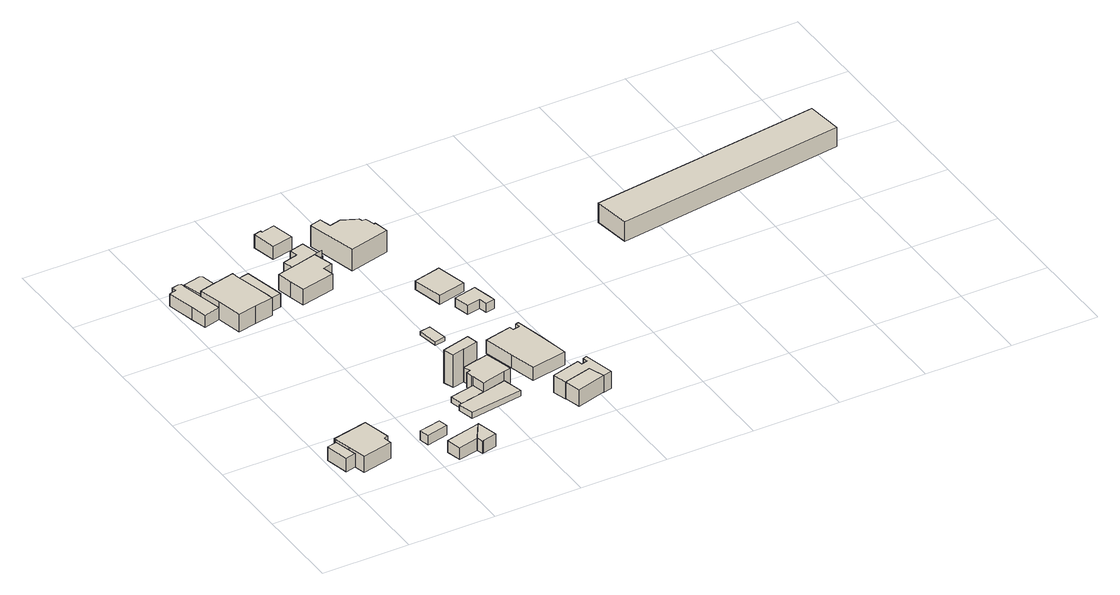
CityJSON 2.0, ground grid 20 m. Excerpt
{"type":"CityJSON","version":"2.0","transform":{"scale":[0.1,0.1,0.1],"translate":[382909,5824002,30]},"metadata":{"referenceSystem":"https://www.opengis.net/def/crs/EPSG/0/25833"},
"CityObjects":{
"building1":{"type":"Building","attributes":{"Gemeindeschluessel":"11000012","function":"31001_1010"},"address":[{"country":"Germany","locality":"Berlin","thoroughfareNumber":"4 (188)","thoroughfareName":"Singdrosselsteig"}],"children":["building1-1","building1-2"]},
"building1-1":{"type":"BuildingPart","attributes":{"BezugspunktDach":"2200","measuredHeight":4.43,"storeysAboveGround":1},"parents":["building1"],"geometry":[{"type":"MultiSurface","lod":"1","boundaries":[[[0,1,2,3,4,5,6,7,8,9]],[[10,11,12,13,14,15,16,17,18,19]],[[10,19,9,8]],[[11,10,8,7]],[[12,11,7,6]],[[13,12,6,5]],[[14,13,5,4]],[[15,14,4,3]],[[20,21,22,15,3,2]],[[23,20,16,2,1]],[[18,17,1,0]],[[19,18,0,9]],[[16,22,21,20]],[[17,16,20,23]]]}]},
"building1-2":{"type":"BuildingPart","attributes":{"BezugspunktDach":"2200","measuredHeight":3.31,"storeysAboveGround":1},"parents":["building1"],"geometry":[{"type":"MultiSurface","lod":"1","boundaries":[[[24,21,23,25,26]],[[18,17,22,27,28]],[[18,28,26,25]],[[17,18,25,23]],[[27,22,21,24]],[[28,27,24,26]],[[22,16,20,21]],[[17,23,20,16]]]}]},
"building2":{"type":"Building","attributes":{"Gemeindeschluessel":"11000012","BezugspunktDach":"2200","function":"31001_2723","measuredHeight":2.34,"storeysAboveGround":1},"address":[{"country":"Germany","locality":"Berlin","thoroughfareNumber":"4 (182)","thoroughfareName":"Singdrosselsteig"}],"geometry":[{"type":"Solid","lod":"1","boundaries":[[[[29,30,31,32]],[[33,34,35,36]],[[33,36,32,31]],[[34,33,31,30]],[[35,34,30,29]],[[36,35,29,32]]]]}]},
"building3":{"type":"Building","attributes":{"Gemeindeschluessel":"11000012","function":"31001_1010"},"address":[{"country":"Germany","locality":"Berlin","thoroughfareNumber":"4 (181)","thoroughfareName":"Singdrosselsteig"}],"children":["building3-1","building3-2"]},
"building3-1":{"type":"BuildingPart","attributes":{"BezugspunktDach":"2200","measuredHeight":2.99,"storeysAboveGround":1},"parents":["building3"],"geometry":[{"type":"Solid","lod":"1","boundaries":[[[[37,38,39,40]],[[41,42,43,44]],[[41,44,40,39]],[[43,42,38,37]],[[44,43,37,40]],[[42,41,39,38]]]]}]},
"building3-2":{"type":"BuildingPart","attributes":{"BezugspunktDach":"2200","measuredHeight":3.05,"storeysAboveGround":1},"parents":["building3"],"geometry":[{"type":"MultiSurface","lod":"1","boundaries":[[[45,46,47,48,49]],[[41,50,51,52,42]],[[39,38,49,48]],[[50,41,48,47]],[[51,50,47,46]],[[52,51,46,45]],[[42,52,45,49]],[[41,42,38,39]]]}]},
"building4":{"type":"Building","attributes":{"Gemeindeschluessel":"11000012","function":"31001_1010"},"address":[{"country":"Germany","locality":"Berlin","thoroughfareNumber":"4 (205)","thoroughfareName":"Singdrosselsteig"}],"children":["building4-1","building4-2","building4-3","building4-4"]},
"building4-1":{"type":"BuildingPart","attributes":{"BezugspunktDach":"2200","measuredHeight":5.17,"storeysAboveGround":1},"parents":["building4"],"geometry":[{"type":"MultiSurface","lod":"1","boundaries":[[[53,54,55,56,57,58,59,60,61,62,63]],[[64,65,66,67,68,69,70,71,72,73,74]],[[75,76,63,62]],[[77,78,75,64,62,61]],[[66,65,61,60]],[[67,66,60,59]],[[68,79,80,81,59,58]],[[69,68,58,57]],[[70,69,57,56]],[[71,70,56,55]],[[72,71,55,54]],[[73,72,54,53]],[[82,83,73,53,63]],[[64,74,76,75]],[[65,64,75,78,77]],[[67,81,80,79,68]],[[74,73,83,82]]]}]},
"building4-2":{"type":"BuildingPart","attributes":{"BezugspunktDach":"2200","measuredHeight":3.36,"storeysAboveGround":1},"parents":["building4"],"geometry":[{"type":"MultiSurface","lod":"1","boundaries":[[[76,78,84,85,86]],[[87,88,65,74,89]],[[87,89,86,85]],[[88,87,85,84]],[[65,88,84,78]],[[90,82,74,76,86]],[[74,64,75,76,91]],[[65,78,75,64]],[[89,74,82,90]]]}]},
"building4-3":{"type":"BuildingPart","attributes":{"BezugspunktDach":"2200","measuredHeight":3.8,"storeysAboveGround":1},"parents":["building4"],"geometry":[{"type":"Solid","lod":"1","boundaries":[[[[79,92,93,80]],[[94,95,68,67]],[[94,67,80,93]],[[95,94,93,92]],[[68,95,92,79]],[[68,79,80,67]]]]}]},
"building4-4":{"type":"BuildingPart","attributes":{"BezugspunktDach":"2200","measuredHeight":2.95,"storeysAboveGround":1},"parents":["building4"],"geometry":[{"type":"MultiSurface","lod":"1","boundaries":[[[96,97,83,98,99,100,101,102]],[[103,104,105,106,73,107,108,109]],[[103,109,102,101]],[[104,103,101,100]],[[105,104,100,99]],[[106,105,99,98]],[[106,98,90,89]],[[107,73,83,97]],[[108,107,97,96]],[[109,108,96,102]],[[73,74,82,83]],[[89,90,82,74]]]}]},
"building5":{"type":"Building","attributes":{"Gemeindeschluessel":"11000012","function":"31001_1010"},"address":[{"country":"Germany","locality":"Berlin","thoroughfareNumber":"4 (187)","thoroughfareName":"Singdrosselsteig"}],"children":["building5-1","building5-2","building5-3","building5-4"]},
"building5-1":{"type":"BuildingPart","attributes":{"BezugspunktDach":"2200","measuredHeight":4.19,"storeysAboveGround":1},"parents":["building5"],"geometry":[{"type":"MultiSurface","lod":"1","boundaries":[[[110,111,112,113,114,115,116,117,118,119,120,121]],[[122,123,124,125,126,127,128,129,130,131,132,133]],[[122,133,121,120]],[[123,122,120,119]],[[125,124,118,117]],[[126,125,117,116]],[[127,126,116,115]],[[128,127,115,114]],[[129,128,114,113]],[[134,135,113,112]],[[136,134,112,111]],[[132,131,111,110]],[[133,132,110,121]],[[123,137,119,118,124,138]],[[130,129,135,134]],[[131,130,134,136]]]}]},
"building5-2":{"type":"BuildingPart","attributes":{"BezugspunktDach":"2200","measuredHeight":1.42,"storeysAboveGround":1},"parents":["building5"],"geometry":[{"type":"MultiSurface","lod":"1","boundaries":[[[139,134,136,140]],[[131,130,141,142]],[[131,142,140,136]],[[142,141,139,140]],[[143,131,136,134,130]],[[141,144,130,134,139]]]}]},
"building5-3":{"type":"BuildingPart","attributes":{"BezugspunktDach":"2200","measuredHeight":1.42,"storeysAboveGround":1},"parents":["building5"],"geometry":[{"type":"MultiSurface","lod":"1","boundaries":[[[145,146,135,139,147]],[[141,129,148,149,150]],[[141,150,147,139]],[[148,129,135,146]],[[149,148,146,145]],[[150,149,145,147]],[[130,134,135,129]],[[139,134,130,141]]]}]},
"building5-4":{"type":"BuildingPart","attributes":{"BezugspunktDach":"2200","measuredHeight":7.97,"storeysAboveGround":1},"parents":["building5"],"geometry":[{"type":"MultiSurface","lod":"1","boundaries":[[[151,152,153,154,155,156]],[[157,124,123,158,159,160]],[[157,160,156,155]],[[124,157,155,154]],[[123,119,118,124,154,153]],[[158,123,153,152]],[[159,158,152,151]],[[160,159,151,156]],[[158,124,118,119,123]]]}]},
"building6":{"type":"Building","attributes":{"Gemeindeschluessel":"11000012","function":"31001_1010"},"address":[{"country":"Germany","locality":"Berlin","thoroughfareNumber":"4 (203)","thoroughfareName":"Singdrosselsteig"}],"children":["building6-1","building6-2"]},
"building6-1":{"type":"BuildingPart","attributes":{"BezugspunktDach":"2200","measuredHeight":4.64,"storeysAboveGround":1},"parents":["building6"],"geometry":[{"type":"MultiSurface","lod":"1","boundaries":[[[161,162,163,164,165,166,167,168,169,170]],[[171,172,173,174,175,176,177,178,179,180]],[[171,180,170,169]],[[181,182,169,168]],[[173,172,168,167]],[[174,173,167,166]],[[175,174,166,165]],[[176,175,165,164]],[[177,176,164,163]],[[178,177,163,162]],[[179,178,162,161]],[[180,179,161,170]],[[183,172,171,182,181]]]}]},
"building6-2":{"type":"BuildingPart","attributes":{"BezugspunktDach":"2200","measuredHeight":2.44,"storeysAboveGround":1},"parents":["building6"],"geometry":[{"type":"Solid","lod":"1","boundaries":[[[[182,181,184,185,186,187,188]],[[189,190,191,192,172,171,193]],[[189,193,188,187]],[[190,189,187,186]],[[191,190,186,185]],[[192,191,185,184]],[[172,192,184,181]],[[193,171,182,188]],[[171,172,181,182]]]]}]},
"building7":{"type":"Building","attributes":{"Gemeindeschluessel":"11000012","BezugspunktDach":"2200","function":"31001_2463","measuredHeight":0.927,"storeysAboveGround":1},"address":[{"country":"Germany","locality":"Berlin","thoroughfareNumber":"4 (199)","thoroughfareName":"Singdrosselsteig"}],"geometry":[{"type":"Solid","lod":"1","boundaries":[[[[194,195,196,197]],[[198,199,200,201]],[[198,201,197,196]],[[199,198,196,195]],[[200,199,195,194]],[[201,200,194,197]]]]}]},
"building8":{"type":"Building","attributes":{"Gemeindeschluessel":"11000012","BezugspunktDach":"2200","function":"31001_1010","measuredHeight":3.2,"storeysAboveGround":1},"address":[{"country":"Germany","locality":"Berlin","thoroughfareNumber":"4 (204)","thoroughfareName":"Singdrosselsteig"}],"geometry":[{"type":"Solid","lod":"1","boundaries":[[[[202,203,204,205,206,207]],[[208,209,210,211,212,213]],[[208,213,207,206]],[[209,208,206,205]],[[210,209,205,204]],[[211,210,204,203]],[[212,211,203,202]],[[213,212,202,207]]]]}]},
"building9":{"type":"Building","attributes":{"Gemeindeschluessel":"11000012","BezugspunktDach":"2200","function":"51009_1610","measuredHeight":4.07,"storeysAboveGround":0},"address":[{"country":"Germany","locality":"Berlin"}],"geometry":[{"type":"Solid","lod":"1","boundaries":[[[[214,215,216,217]],[[218,219,220,221]],[[218,221,217,216]],[[219,218,216,215]],[[220,219,215,214]],[[221,220,214,217]]]]}]},
"building10":{"type":"Building","attributes":{"Gemeindeschluessel":"11000012","BezugspunktDach":"2200","function":"31001_2723","measuredHeight":4.2,"storeysAboveGround":1},"address":[{"country":"Germany","locality":"Berlin","thoroughfareNumber":"4 (184)","thoroughfareName":"Singdrosselsteig"}],"geometry":[{"type":"Solid","lod":"1","boundaries":[[[[217,216,215,222,223,224,225,226,227,228]],[[229,230,231,232,233,234,235,236,237,238]],[[229,238,228,227]],[[230,229,227,226]],[[231,230,226,225]],[[232,231,225,224]],[[233,232,224,223]],[[234,233,223,222]],[[235,234,222,215]],[[236,235,215,216]],[[237,236,216,217]],[[238,237,217,228]]]]}]},
"building11":{"type":"Building","attributes":{"Gemeindeschluessel":"11000012","BezugspunktDach":"2200","function":"31001_1010","measuredHeight":4.71,"storeysAboveGround":1},"address":[{"country":"Germany","locality":"Berlin","thoroughfareNumber":"4 (186)","thoroughfareName":"Singdrosselsteig"}],"geometry":[{"type":"Solid","lod":"1","boundaries":[[[[239,240,241,242,243,244,245,246,247,248]],[[249,250,251,252,253,254,255,256,257,258]],[[249,258,248,247]],[[250,249,247,246]],[[251,250,246,245]],[[252,251,245,244]],[[253,252,244,243]],[[254,253,243,242]],[[255,254,242,241]],[[256,255,241,240]],[[257,256,240,239]],[[258,257,239,248]]]]}]},
"building12":{"type":"Building","attributes":{"Gemeindeschluessel":"11000012","BezugspunktDach":"2200","function":"51009_1610","measuredHeight":2.18,"storeysAboveGround":0},"address":[{"country":"Germany","locality":"Berlin"}],"geometry":[{"type":"Solid","lod":"1","boundaries":[[[[259,260,261,262]],[[252,251,250,249]],[[252,249,262,261]],[[251,252,261,260]],[[250,251,260,259]],[[249,250,259,262]]]]}]},
"building13":{"type":"Building","attributes":{"Gemeindeschluessel":"11000012","BezugspunktDach":"2200","function":"31001_1010","measuredHeight":5.29,"storeysAboveGround":1},"address":[{"country":"Germany","locality":"Berlin","thoroughfareNumber":"4 (202)","thoroughfareName":"Singdrosselsteig"}],"geometry":[{"type":"Solid","lod":"1","boundaries":[[[[263,264,265,266,267,268,269,270,271,272,273]],[[274,275,276,277,278,279,280,281,282,283,284]],[[274,284,273,272]],[[275,274,272,271]],[[276,275,271,270]],[[277,276,270,269]],[[278,277,269,268]],[[279,278,268,267]],[[280,279,267,266]],[[281,280,266,265]],[[282,281,265,264]],[[283,282,264,263]],[[284,283,263,273]]]]}]},
"building14":{"type":"Building","attributes":{"Gemeindeschluessel":"11000012","BezugspunktDach":"2200","function":"31001_2463","measuredHeight":2.1,"storeysAboveGround":1},"address":[{"country":"Germany","locality":"Berlin","thoroughfareNumber":"4 (201)","thoroughfareName":"Singdrosselsteig"}],"geometry":[{"type":"Solid","lod":"1","boundaries":[[[[285,286,287,288]],[[289,290,291,292]],[[289,292,288,287]],[[290,289,287,286]],[[291,290,286,285]],[[292,291,285,288]]]]}]},
"building15":{"type":"Building","attributes":{"Gemeindeschluessel":"11000012","BezugspunktDach":"2200","function":"51009_1611","measuredHeight":2.21,"storeysAboveGround":0},"address":[{"country":"Germany","locality":"Berlin"}],"geometry":[{"type":"Solid","lod":"1","boundaries":[[[[293,294,295,296,297,298,299]],[[300,301,302,303,304,305,306]],[[300,306,299,298]],[[301,300,298,297]],[[302,301,297,296]],[[303,302,296,295]],[[304,303,295,294]],[[305,304,294,293]],[[306,305,293,299]]]]}]},
"building16":{"type":"Building","attributes":{"Gemeindeschluessel":"11000012","BezugspunktDach":"2200","function":"31001_2700","measuredHeight":4.71,"storeysAboveGround":1},"address":[{"country":"Germany","locality":"Berlin","thoroughfareNumber":"1 (29)","thoroughfareName":"Flughafen Tegel"}],"geometry":[{"type":"Solid","lod":"1","boundaries":[[[[307,308,309,310]],[[311,312,313,314]],[[311,314,310,309]],[[312,311,309,308]],[[313,312,308,307]],[[314,313,307,310]]]]}]}
},
"vertices":[
[31,143,47],[31,144,47],[40,106,47],[50,63,47],[121,80,47],[117,99,47],[127,102,47],[122,124,47],[112,166,47],[30,148,47],[112,166,8],[122,124,8],[127,102,8],[117,99,8],[121,80,8],[50,63,8],[40,106,8],[31,144,8],[31,143,8],[30,148,8],[40,106,41],[44,89,41],[44,89,8],[31,144,41],
[20,84,41],[31,143,41],[8,138,41],[20,84,8],[8,138,8],
[211,84,30],[261,96,30],[256,118,30],[205,107,30],[256,118,7],[261,96,7],[211,84,7],[205,107,7],
[239,6,37],[285,17,37],[313,61,37],[231,41,37],[313,61,8],[285,17,8],[239,6,8],[231,41,8],
[289,2,38],[293,3,38],[325,11,38],[313,61,38],[285,17,38],[325,11,8],[293,3,8],[289,2,8],
[69,677,50],[82,619,50],[126,628,50],[169,636,50],[166,647,50],[167,647,50],[145,740,50],[143,750,50],[101,740,50],[100,740,50],[57,729,50],[100,740,7],[101,740,7],[143,750,7],[145,740,7],[167,647,7],[166,647,7],[169,636,7],[126,628,7],[82,619,7],[69,677,7],[57,729,7],[100,740,41],[57,729,41],[101,740,32],[101,740,41],[167,647,40],[145,740,40],[145,740,16],[57,729,37],[69,677,37],
[92,781,41],[86,785,41],[46,776,41],[86,785,7],[92,781,7],[46,776,7],[46,776,37],[57,729,31],
[198,653,40],[177,747,40],[177,747,7],[198,653,7],
[22,704,37],[31,667,37],[44,785,37],[38,787,37],[22,783,37],[24,772,37],[7,768,37],[24,772,7],[22,783,7],[38,787,7],[44,785,7],[31,667,7],[22,704,7],[7,768,7],
[383,206,43],[384,203,43],[391,173,43],[446,186,43],[463,190,43],[455,222,43],[446,255,43],[419,248,43],[419,249,43],[384,240,43],[389,224,43],[379,221,43],[389,224,7],[384,240,7],[419,249,7],[419,248,7],[446,255,7],[455,222,7],[463,190,7],[446,186,7],[391,173,7],[384,203,7],[383,206,7],[379,221,7],[391,173,21],[446,186,21],[384,203,21],[384,240,24],[416,248,7],
[332,160,21],[325,190,21],[332,160,7],[325,190,7],[387,188,7],[389,173,7],
[334,121,21],[458,140,21],[325,158,21],[458,140,7],[334,121,7],[325,158,7],
[356,234,87],[384,241,87],[384,240,87],[419,249,87],[413,275,87],[348,258,87],[413,275,7],[384,241,7],[356,234,7],[348,258,7],
[232,671,46],[240,635,46],[319,653,46],[313,679,46],[335,684,46],[332,694,46],[322,730,46],[341,735,46],[274,718,46],[224,706,46],[274,718,8],[341,735,8],[322,730,8],[332,694,8],[335,684,8],[313,679,8],[319,653,8],[240,635,8],[232,671,8],[224,706,8],[341,735,32],[274,718,32],[341,735,16],
[344,736,32],[330,792,32],[296,783,32],[300,764,32],[265,755,32],[300,764,8],[296,783,8],[330,792,8],[344,736,8],[265,755,8],
[399,380,16],[424,385,16],[416,431,16],[391,427,16],[416,431,7],[424,385,7],[399,380,7],[391,427,7],
[269,804,40],[318,815,40],[306,867,40],[274,859,40],[274,864,40],[257,859,40],[274,864,8],[274,859,8],[306,867,8],[318,815,8],[269,804,8],[257,859,8],
[539,45,51],[607,64,51],[594,100,51],[529,83,51],[594,100,10],[607,64,10],[539,45,10],[529,83,10],
[627,69,51],[610,140,51],[601,137,51],[604,125,51],[589,121,51],[586,133,51],[520,115,51],[586,133,9],[589,121,9],[604,125,9],[601,137,9],[610,140,9],[627,69,9],[607,64,9],[594,100,9],[529,83,9],[520,115,9],
[491,234,40],[506,173,40],[589,189,40],[576,252,40],[560,325,40],[552,323,40],[554,312,40],[539,309,40],[536,319,40],[473,304,40],[536,319,8],[539,309,8],[554,312,8],[552,323,8],[560,325,8],[576,252,8],[589,189,8],[506,173,8],[491,234,8],[473,304,8],
[539,309,30],[554,312,30],[552,323,30],[536,319,30],
[386,690,60],[480,713,60],[473,747,60],[470,746,60],[463,769,60],[455,769,60],[452,776,60],[417,792,60],[390,785,60],[383,813,60],[357,806,60],[383,813,8],[390,785,8],[417,792,8],[452,776,8],[455,769,8],[463,769,8],[470,746,8],[473,747,8],[480,713,8],[386,690,8],[357,806,8],
[479,500,29],[543,515,29],[526,585,29],[463,570,29],[526,585,8],[543,515,8],[479,500,8],[463,570,8],
[510,442,29],[541,448,29],[546,430,29],[567,434,29],[562,454,29],[554,490,29],[502,478,29],[554,490,7],[562,454,7],[567,434,7],[546,430,7],[541,448,7],[510,442,7],[502,478,7],
[900,485,71],[1436,560,71],[1426,643,71],[888,570,71],[1426,643,24],[1436,560,24],[900,485,24],[888,570,24]
]}
